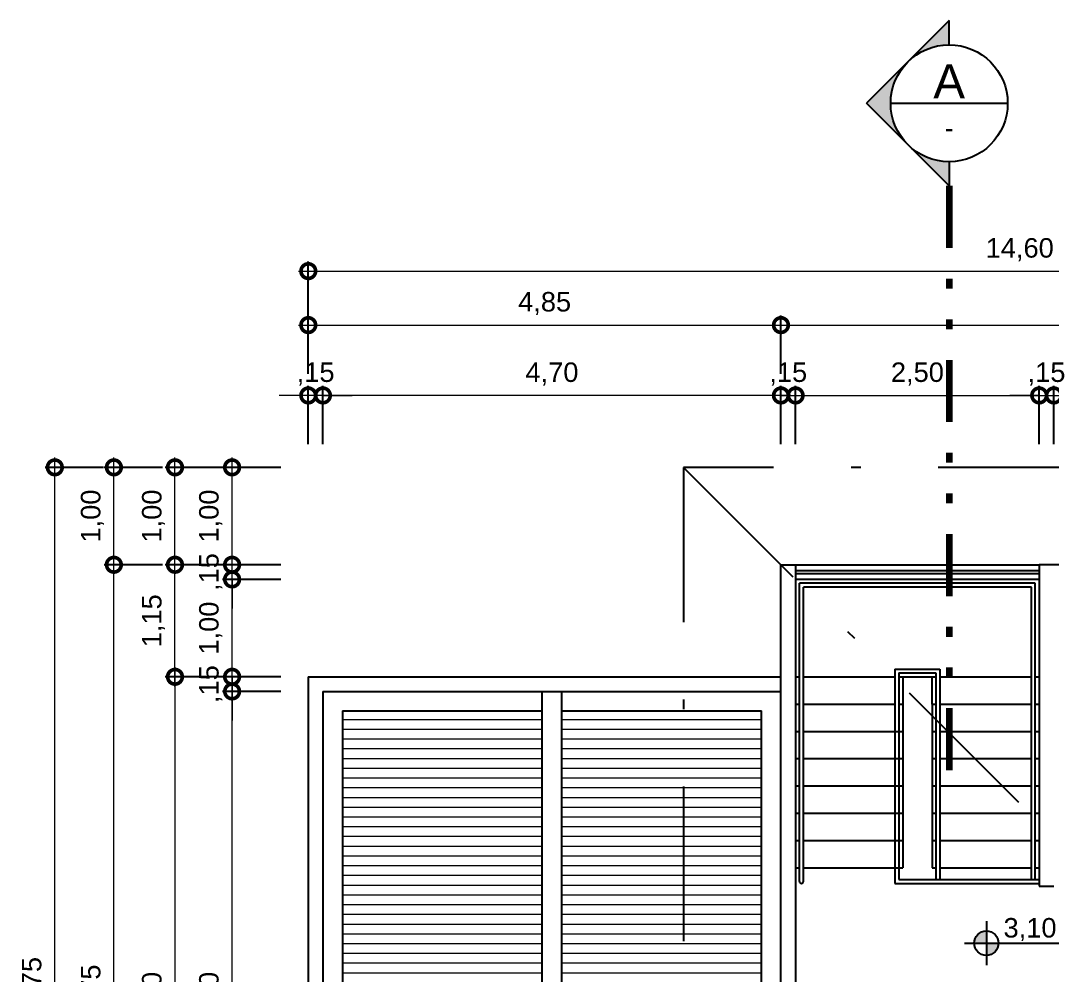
# Model space of a CAD drawing. Header units: metres. Extents: x 47788.9 to 47873.8, y 23415.4 to 23440.5.
# Drawn here: x 47790.45 to 47801.02, y 23425.61 to 23435.4 of the extents above; entities that cross this region are included whole.
import ezdxf
from ezdxf.enums import TextEntityAlignment as Align

# ---------------------------------------------------------------- set-up
doc = ezdxf.new("R2010")
doc.units = ezdxf.units.M
doc.header["$LTSCALE"] = 0.25
doc.linetypes.add('DASHDOT2', pattern=[12.7, 6.35, -3.175, 0, -3.175])
doc.linetypes.add('DIVIDEX2', pattern=[63.5, 25.4, -12.7, 0, -12.7, 0, -12.7])
doc.layers.add('ARQ_0_AREAS', color=7, linetype='Continuous', true_color=0x5a1694, plot=False)
for name, color, linetype in [('ARQ_ALV CT', 5, 'Continuous'), ('ARQ_ESQ CT', 30, 'Continuous'), ('ARQ_GRADIL', 2, 'Continuous'), ('ARQ_PISO 01', 1, 'Continuous'), ('ARQ_PROJ SUP', 1, 'DASHDOT2'), ('SIMB_01', 1, 'Continuous'), ('SIMB_PREENCHIMENTO', 253, 'Continuous'), ('SIMB_TXT', 1, 'Continuous')]:
    doc.layers.add(name, color=color, linetype=linetype)
doc.layers.add('ARQ_CINZA 04', color=253, linetype='Continuous', lineweight=9)
doc.layers.add('SIMB_LCT', color=253, linetype='DIVIDEX2', lineweight=100)
doc.layers.add('ARQ_COTA_AZUL', color=5, linetype='Continuous', lineweight=20, true_color=0x0000ff)
doc.styles.add('cota', font='arial.ttf')
doc.styles.add('SIMB', font='arial.ttf')
doc.dimstyles.new('Info 01 - annot', dxfattribs={"dimtxt": 2, "dimasz": 3, "dimexe": 1, "dimexo": 1, "dimgap": 1, "dimtad": 1, "dimzin": 4, "dimtxsty": 'cota', "dimblk": 'DOTSMALL', "dimcen": 2, "dimdle": 1, "dimclrd": 256, "dimclre": 256, "dimclrt": 1, "dimazin": 2, "dimtfac": 0.09, "dimtix": 1, "dimtmove": 2, "dimatfit": 2, "dimfxl": 5, "dimfxlon": 1, "dimtolj": 1, "dimtzin": 4, "dimlwd": -1, "dimarcsym": 1})
pattern_1 = [(180, (95681.52085, 46854.32565), (-1e-17, -0.1), [])]

# ---------------------------------------------------------------- blocks, each defined once
blk = doc.blocks.new('_DotSmall')
at = {"color": 0, "linetype": 'ByBlock', "const_width": 0.5}
blk.add_lwpolyline([(-0.0625, 0, 1), (0.0625, 0, 1)], format="xyb", close=True, dxfattribs=at)
blk = doc.blocks.new('*D740')
at = {"layer": 'ARQ_COTA_AZUL', "transparency": 16777216}
for p, q in [((47792.616, 23428.663), (47792.616, 23428.963)), ((47792.616, 23428.663), (47792.616, 23428.513)), ((47792.616, 23428.513), (47792.616, 23428.213))]:
    blk.add_line(p, q, dxfattribs=at)
at = {"layer": 'ARQ_COTA_AZUL', "lineweight": -2, "transparency": 16777216}
for p, q in [((47793.116, 23428.663), (47792.516, 23428.663)), ((47793.116, 23428.513), (47792.516, 23428.513))]:
    blk.add_line(p, q, dxfattribs=at)
at = {"layer": 'Defpoints', "color": 0, "transparency": 16777216}
for p in [(47793.398, 23428.663), (47792.616, 23428.513), (47793.548, 23428.513)]:
    blk.add_point(p, dxfattribs=at)
at = {"layer": 'ARQ_COTA_AZUL', "transparency": 16777216, "xscale": 0.3, "yscale": 0.3, "zscale": 0.3}
for p, rotation in [((47792.616, 23428.663), 270), ((47792.616, 23428.513), 90)]:
    blk.add_blockref('_DotSmall', p, dxfattribs=dict(at, rotation=rotation))
at = {"layer": 'ARQ_COTA_AZUL', "color": 1, "transparency": 16777216, "insert": (47792.396, 23428.588), "char_height": 0.2, "attachment_point": 5, "rotation": 90, "style": 'cota'}
blk.add_mtext('\\A1;,15', dxfattribs=at)
blk = doc.blocks.new('*D742')
at = {"layer": 'ARQ_COTA_AZUL', "transparency": 16777216}
for p, q in [((47792.616, 23428.663), (47792.616, 23428.963)), ((47792.616, 23428.663), (47792.616, 23428.513)), ((47792.616, 23428.513), (47792.616, 23428.213))]:
    blk.add_line(p, q, dxfattribs=at)
at = {"layer": 'ARQ_COTA_AZUL', "lineweight": -2, "transparency": 16777216}
for p, q in [((47793.116, 23428.663), (47792.516, 23428.663)), ((47793.116, 23428.513), (47792.516, 23428.513))]:
    blk.add_line(p, q, dxfattribs=at)
at = {"layer": 'Defpoints', "color": 0, "transparency": 16777216}
for p in [(47793.398, 23428.663), (47792.616, 23428.513), (47793.548, 23428.513)]:
    blk.add_point(p, dxfattribs=at)
at = {"layer": 'ARQ_COTA_AZUL', "transparency": 16777216, "xscale": 0.3, "yscale": 0.3, "zscale": 0.3}
for p, rotation in [((47792.616, 23428.663), 270), ((47792.616, 23428.513), 90)]:
    blk.add_blockref('_DotSmall', p, dxfattribs=dict(at, rotation=rotation))
at = {"layer": 'ARQ_COTA_AZUL', "color": 1, "transparency": 16777216, "insert": (47792.396, 23428.588), "char_height": 0.2, "attachment_point": 5, "rotation": 90, "style": 'cota'}
blk.add_mtext('\\A1;,15', dxfattribs=at)
blk = doc.blocks.new('*D722')
at = {"layer": 'ARQ_COTA_AZUL', "transparency": 16777216}
blk.add_line((47792.03, 23428.763), (47792.03, 23421.963), dxfattribs=at)
at = {"layer": 'ARQ_COTA_AZUL', "lineweight": -2, "transparency": 16777216}
for p, q in [((47792.53, 23428.663), (47791.93, 23428.663)), ((47792.53, 23422.063), (47791.93, 23422.063))]:
    blk.add_line(p, q, dxfattribs=at)
at = {"layer": 'Defpoints', "color": 0, "transparency": 16777216}
for p in [(47793.398, 23428.663), (47792.03, 23422.063), (47793.398, 23422.063)]:
    blk.add_point(p, dxfattribs=at)
at = {"layer": 'ARQ_COTA_AZUL', "transparency": 16777216, "xscale": 0.3, "yscale": 0.3, "zscale": 0.3}
for p, rotation in [((47792.03, 23428.663), 90), ((47792.03, 23422.063), 270)]:
    blk.add_blockref('_DotSmall', p, dxfattribs=dict(at, rotation=rotation))
at = {"layer": 'ARQ_COTA_AZUL', "color": 1, "transparency": 16777216, "insert": (47791.81, 23425.363), "char_height": 0.2, "attachment_point": 5, "rotation": 90, "style": 'cota'}
blk.add_mtext('\\A1;6,60', dxfattribs=at)
blk = doc.blocks.new('*D717')
at = {"layer": 'ARQ_COTA_AZUL', "lineweight": -2, "transparency": 16777216}
for p, q in [((47798.248, 23431.051), (47798.248, 23431.651)), ((47798.398, 23431.051), (47798.398, 23431.651))]:
    blk.add_line(p, q, dxfattribs=at)
at = {"layer": 'ARQ_COTA_AZUL', "transparency": 16777216}
for p, q in [((47798.248, 23431.551), (47797.948, 23431.551)), ((47798.248, 23431.551), (47798.398, 23431.551)), ((47798.398, 23431.551), (47798.698, 23431.551))]:
    blk.add_line(p, q, dxfattribs=at)
at = {"layer": 'Defpoints', "color": 0, "transparency": 16777216}
for p in [(47798.398, 23431.551), (47798.248, 23429.813), (47798.398, 23429.813)]:
    blk.add_point(p, dxfattribs=at)
at = {"layer": 'ARQ_COTA_AZUL', "transparency": 16777216, "xscale": 0.3, "yscale": 0.3, "zscale": 0.3}
blk.add_blockref('_DotSmall', (47798.248, 23431.551), dxfattribs=at)
at = {"layer": 'ARQ_COTA_AZUL', "transparency": 16777216, "xscale": 0.3, "yscale": 0.3, "zscale": 0.3, "rotation": 180}
blk.add_blockref('_DotSmall', (47798.398, 23431.551), dxfattribs=at)
at = {"layer": 'ARQ_COTA_AZUL', "color": 1, "transparency": 16777216, "insert": (47798.323, 23431.771), "char_height": 0.2, "attachment_point": 5, "style": 'cota'}
blk.add_mtext('\\A1;,15', dxfattribs=at)
blk = doc.blocks.new('*D718')
at = {"layer": 'ARQ_COTA_AZUL', "lineweight": -2, "transparency": 16777216}
for p, q in [((47798.398, 23431.051), (47798.398, 23431.651)), ((47800.898, 23431.051), (47800.898, 23431.651))]:
    blk.add_line(p, q, dxfattribs=at)
at = {"layer": 'ARQ_COTA_AZUL', "transparency": 16777216}
blk.add_line((47798.298, 23431.551), (47800.998, 23431.551), dxfattribs=at)
at = {"layer": 'Defpoints', "color": 0, "transparency": 16777216}
for p in [(47800.898, 23431.551), (47798.398, 23429.813), (47800.898, 23429.813)]:
    blk.add_point(p, dxfattribs=at)
at = {"layer": 'ARQ_COTA_AZUL', "transparency": 16777216, "xscale": 0.3, "yscale": 0.3, "zscale": 0.3, "rotation": 180}
blk.add_blockref('_DotSmall', (47798.398, 23431.551), dxfattribs=at)
at = {"layer": 'ARQ_COTA_AZUL', "transparency": 16777216, "xscale": 0.3, "yscale": 0.3, "zscale": 0.3}
blk.add_blockref('_DotSmall', (47800.898, 23431.551), dxfattribs=at)
at = {"layer": 'ARQ_COTA_AZUL', "color": 1, "transparency": 16777216, "insert": (47799.648, 23431.771), "char_height": 0.2, "attachment_point": 5, "style": 'cota'}
blk.add_mtext('\\A1;2,50', dxfattribs=at)
blk = doc.blocks.new('*D719')
at = {"layer": 'ARQ_COTA_AZUL', "lineweight": -2, "transparency": 16777216}
for p, q in [((47800.898, 23431.051), (47800.898, 23431.651)), ((47801.048, 23431.051), (47801.048, 23431.651))]:
    blk.add_line(p, q, dxfattribs=at)
at = {"layer": 'ARQ_COTA_AZUL', "transparency": 16777216}
for p, q in [((47800.898, 23431.551), (47800.598, 23431.551)), ((47800.898, 23431.551), (47801.048, 23431.551)), ((47801.048, 23431.551), (47801.348, 23431.551))]:
    blk.add_line(p, q, dxfattribs=at)
at = {"layer": 'Defpoints', "color": 0, "transparency": 16777216}
for p in [(47801.048, 23431.551), (47800.898, 23429.813), (47801.048, 23429.663)]:
    blk.add_point(p, dxfattribs=at)
at = {"layer": 'ARQ_COTA_AZUL', "transparency": 16777216, "xscale": 0.3, "yscale": 0.3, "zscale": 0.3}
blk.add_blockref('_DotSmall', (47800.898, 23431.551), dxfattribs=at)
at = {"layer": 'ARQ_COTA_AZUL', "transparency": 16777216, "xscale": 0.3, "yscale": 0.3, "zscale": 0.3, "rotation": 180}
blk.add_blockref('_DotSmall', (47801.048, 23431.551), dxfattribs=at)
at = {"layer": 'ARQ_COTA_AZUL', "color": 1, "transparency": 16777216, "insert": (47800.973, 23431.771), "char_height": 0.2, "attachment_point": 5, "style": 'cota'}
blk.add_mtext('\\A1;,15', dxfattribs=at)
blk = doc.blocks.new('*D712')
at = {"layer": 'ARQ_COTA_AZUL', "transparency": 16777216}
blk.add_line((47792.616, 23422.113), (47792.616, 23428.613), dxfattribs=at)
at = {"layer": 'ARQ_COTA_AZUL', "lineweight": -2, "transparency": 16777216}
for p, q in [((47793.116, 23428.513), (47792.516, 23428.513)), ((47793.116, 23422.213), (47792.516, 23422.213))]:
    blk.add_line(p, q, dxfattribs=at)
at = {"layer": 'Defpoints', "color": 0, "transparency": 16777216}
for p in [(47792.616, 23428.513), (47793.548, 23428.513), (47793.548, 23422.213)]:
    blk.add_point(p, dxfattribs=at)
at = {"layer": 'ARQ_COTA_AZUL', "transparency": 16777216, "xscale": 0.3, "yscale": 0.3, "zscale": 0.3}
for p, rotation in [((47792.616, 23428.513), 90), ((47792.616, 23422.213), 270)]:
    blk.add_blockref('_DotSmall', p, dxfattribs=dict(at, rotation=rotation))
at = {"layer": 'ARQ_COTA_AZUL', "color": 1, "transparency": 16777216, "insert": (47792.396, 23425.363), "char_height": 0.2, "attachment_point": 5, "rotation": 90, "style": 'cota'}
blk.add_mtext('\\A1;6,30', dxfattribs=at)
blk = doc.blocks.new('*D713')
at = {"layer": 'ARQ_COTA_AZUL', "lineweight": -2, "transparency": 16777216}
for p, q in [((47801.048, 23431.051), (47801.048, 23431.651)), ((47802.398, 23431.051), (47802.398, 23431.651))]:
    blk.add_line(p, q, dxfattribs=at)
at = {"layer": 'ARQ_COTA_AZUL', "transparency": 16777216}
blk.add_line((47800.948, 23431.551), (47802.498, 23431.551), dxfattribs=at)
at = {"layer": 'Defpoints', "color": 0, "transparency": 16777216}
for p in [(47802.398, 23431.551), (47801.048, 23429.663), (47802.398, 23429.663)]:
    blk.add_point(p, dxfattribs=at)
at = {"layer": 'ARQ_COTA_AZUL', "transparency": 16777216, "xscale": 0.3, "yscale": 0.3, "zscale": 0.3, "rotation": 180}
blk.add_blockref('_DotSmall', (47801.048, 23431.551), dxfattribs=at)
at = {"layer": 'ARQ_COTA_AZUL', "transparency": 16777216, "xscale": 0.3, "yscale": 0.3, "zscale": 0.3}
blk.add_blockref('_DotSmall', (47802.398, 23431.551), dxfattribs=at)
at = {"layer": 'ARQ_COTA_AZUL', "color": 1, "transparency": 16777216, "insert": (47801.723, 23431.771), "char_height": 0.2, "attachment_point": 5, "style": 'cota'}
blk.add_mtext('\\A1;1,35', dxfattribs=at)
blk = doc.blocks.new('*D710')
at = {"layer": 'ARQ_COTA_AZUL', "lineweight": -2, "transparency": 16777216}
for p, q in [((47793.548, 23431.051), (47793.548, 23431.651)), ((47798.248, 23431.051), (47798.248, 23431.651))]:
    blk.add_line(p, q, dxfattribs=at)
at = {"layer": 'ARQ_COTA_AZUL', "transparency": 16777216}
blk.add_line((47798.348, 23431.551), (47793.448, 23431.551), dxfattribs=at)
at = {"layer": 'Defpoints', "color": 0, "transparency": 16777216}
for p in [(47793.548, 23431.551), (47798.248, 23429.813), (47793.548, 23428.513)]:
    blk.add_point(p, dxfattribs=at)
at = {"layer": 'ARQ_COTA_AZUL', "transparency": 16777216, "xscale": 0.3, "yscale": 0.3, "zscale": 0.3, "rotation": 180}
blk.add_blockref('_DotSmall', (47793.548, 23431.551), dxfattribs=at)
at = {"layer": 'ARQ_COTA_AZUL', "transparency": 16777216, "xscale": 0.3, "yscale": 0.3, "zscale": 0.3}
blk.add_blockref('_DotSmall', (47798.248, 23431.551), dxfattribs=at)
at = {"layer": 'ARQ_COTA_AZUL', "color": 1, "transparency": 16777216, "insert": (47795.898, 23431.771), "char_height": 0.2, "attachment_point": 5, "style": 'cota'}
blk.add_mtext('\\A1;4,70', dxfattribs=at)
blk = doc.blocks.new('*D711')
at = {"layer": 'ARQ_COTA_AZUL', "lineweight": -2, "transparency": 16777216}
for p, q in [((47793.398, 23431.051), (47793.398, 23431.651)), ((47793.548, 23431.051), (47793.548, 23431.651))]:
    blk.add_line(p, q, dxfattribs=at)
at = {"layer": 'ARQ_COTA_AZUL', "transparency": 16777216}
for p, q in [((47793.398, 23431.551), (47793.098, 23431.551)), ((47793.548, 23431.551), (47793.398, 23431.551)), ((47793.548, 23431.551), (47793.848, 23431.551))]:
    blk.add_line(p, q, dxfattribs=at)
at = {"layer": 'Defpoints', "color": 0, "transparency": 16777216}
for p in [(47793.398, 23431.551), (47793.398, 23428.663), (47793.548, 23428.513)]:
    blk.add_point(p, dxfattribs=at)
at = {"layer": 'ARQ_COTA_AZUL', "transparency": 16777216, "xscale": 0.3, "yscale": 0.3, "zscale": 0.3}
blk.add_blockref('_DotSmall', (47793.398, 23431.551), dxfattribs=at)
at = {"layer": 'ARQ_COTA_AZUL', "transparency": 16777216, "xscale": 0.3, "yscale": 0.3, "zscale": 0.3, "rotation": 180}
blk.add_blockref('_DotSmall', (47793.548, 23431.551), dxfattribs=at)
at = {"layer": 'ARQ_COTA_AZUL', "color": 1, "transparency": 16777216, "insert": (47793.473, 23431.771), "char_height": 0.2, "attachment_point": 5, "style": 'cota'}
blk.add_mtext('\\A1;,15', dxfattribs=at)
blk = doc.blocks.new('*D935')
at = {"layer": 'ARQ_COTA_AZUL', "lineweight": -2, "transparency": 16777216}
for p, q in [((47793.398, 23431.773), (47793.398, 23432.373)), ((47798.248, 23431.773), (47798.248, 23432.373))]:
    blk.add_line(p, q, dxfattribs=at)
at = {"layer": 'ARQ_COTA_AZUL', "transparency": 16777216}
blk.add_line((47793.298, 23432.273), (47798.348, 23432.273), dxfattribs=at)
at = {"layer": 'Defpoints', "color": 0, "transparency": 16777216}
for p in [(47798.248, 23432.273), (47793.398, 23428.663), (47798.248, 23428.663)]:
    blk.add_point(p, dxfattribs=at)
at = {"layer": 'ARQ_COTA_AZUL', "transparency": 16777216, "xscale": 0.3, "yscale": 0.3, "zscale": 0.3, "rotation": 180}
blk.add_blockref('_DotSmall', (47793.398, 23432.273), dxfattribs=at)
at = {"layer": 'ARQ_COTA_AZUL', "transparency": 16777216, "xscale": 0.3, "yscale": 0.3, "zscale": 0.3}
blk.add_blockref('_DotSmall', (47798.248, 23432.273), dxfattribs=at)
at = {"layer": 'ARQ_COTA_AZUL', "color": 1, "transparency": 16777216, "insert": (47795.823, 23432.494), "char_height": 0.2, "attachment_point": 5, "style": 'cota'}
blk.add_mtext('\\A1;4,85', dxfattribs=at)
blk = doc.blocks.new('*D936')
at = {"layer": 'ARQ_COTA_AZUL', "lineweight": -2, "transparency": 16777216}
for p, q in [((47798.248, 23431.773), (47798.248, 23432.373)), ((47806.998, 23431.773), (47806.998, 23432.373))]:
    blk.add_line(p, q, dxfattribs=at)
at = {"layer": 'ARQ_COTA_AZUL', "transparency": 16777216}
blk.add_line((47798.148, 23432.273), (47807.098, 23432.273), dxfattribs=at)
at = {"layer": 'Defpoints', "color": 0, "transparency": 16777216}
for p in [(47806.998, 23432.273), (47806.998, 23429.813), (47798.248, 23428.663)]:
    blk.add_point(p, dxfattribs=at)
at = {"layer": 'ARQ_COTA_AZUL', "transparency": 16777216, "xscale": 0.3, "yscale": 0.3, "zscale": 0.3, "rotation": 180}
blk.add_blockref('_DotSmall', (47798.248, 23432.273), dxfattribs=at)
at = {"layer": 'ARQ_COTA_AZUL', "transparency": 16777216, "xscale": 0.3, "yscale": 0.3, "zscale": 0.3}
blk.add_blockref('_DotSmall', (47806.998, 23432.273), dxfattribs=at)
at = {"layer": 'ARQ_COTA_AZUL', "color": 1, "transparency": 16777216, "insert": (47802.623, 23432.494), "char_height": 0.2, "attachment_point": 5, "style": 'cota'}
blk.add_mtext('\\A1;8,75', dxfattribs=at)
blk = doc.blocks.new('*D938')
at = {"layer": 'ARQ_COTA_AZUL', "transparency": 16777216}
blk.add_line((47792.616, 23428.563), (47792.616, 23429.763), dxfattribs=at)
at = {"layer": 'ARQ_COTA_AZUL', "lineweight": -2, "transparency": 16777216}
for p, q in [((47793.116, 23429.663), (47792.516, 23429.663)), ((47793.116, 23428.663), (47792.516, 23428.663))]:
    blk.add_line(p, q, dxfattribs=at)
at = {"layer": 'Defpoints', "color": 0, "transparency": 16777216}
for p in [(47792.616, 23429.663), (47798.398, 23429.663), (47793.398, 23428.663)]:
    blk.add_point(p, dxfattribs=at)
at = {"layer": 'ARQ_COTA_AZUL', "transparency": 16777216, "xscale": 0.3, "yscale": 0.3, "zscale": 0.3}
for p, rotation in [((47792.616, 23429.663), 90), ((47792.616, 23428.663), 270)]:
    blk.add_blockref('_DotSmall', p, dxfattribs=dict(at, rotation=rotation))
at = {"layer": 'ARQ_COTA_AZUL', "color": 1, "transparency": 16777216, "insert": (47792.396, 23429.163), "char_height": 0.2, "attachment_point": 5, "rotation": 90, "style": 'cota'}
blk.add_mtext('\\A1;1,00', dxfattribs=at)
blk = doc.blocks.new('*D939')
at = {"layer": 'ARQ_COTA_AZUL', "transparency": 16777216}
for p, q in [((47792.616, 23429.813), (47792.616, 23430.113)), ((47792.616, 23429.663), (47792.616, 23429.813)), ((47792.616, 23429.663), (47792.616, 23429.363))]:
    blk.add_line(p, q, dxfattribs=at)
at = {"layer": 'ARQ_COTA_AZUL', "lineweight": -2, "transparency": 16777216}
for p, q in [((47793.116, 23429.813), (47792.516, 23429.813)), ((47793.116, 23429.663), (47792.516, 23429.663))]:
    blk.add_line(p, q, dxfattribs=at)
at = {"layer": 'Defpoints', "color": 0, "transparency": 16777216}
for p in [(47792.616, 23429.813), (47798.398, 23429.813), (47798.398, 23429.663)]:
    blk.add_point(p, dxfattribs=at)
at = {"layer": 'ARQ_COTA_AZUL', "transparency": 16777216, "xscale": 0.3, "yscale": 0.3, "zscale": 0.3}
for p, rotation in [((47792.616, 23429.813), 270), ((47792.616, 23429.663), 90)]:
    blk.add_blockref('_DotSmall', p, dxfattribs=dict(at, rotation=rotation))
at = {"layer": 'ARQ_COTA_AZUL', "color": 1, "transparency": 16777216, "insert": (47792.396, 23429.738), "char_height": 0.2, "attachment_point": 5, "rotation": 90, "style": 'cota'}
blk.add_mtext('\\A1;,15', dxfattribs=at)
blk = doc.blocks.new('*D940')
at = {"layer": 'ARQ_COTA_AZUL', "transparency": 16777216}
blk.add_line((47792.03, 23428.563), (47792.03, 23429.913), dxfattribs=at)
at = {"layer": 'ARQ_COTA_AZUL', "lineweight": -2, "transparency": 16777216}
for p, q in [((47792.53, 23429.813), (47791.93, 23429.813)), ((47792.53, 23428.663), (47791.93, 23428.663))]:
    blk.add_line(p, q, dxfattribs=at)
at = {"layer": 'Defpoints', "color": 0, "transparency": 16777216}
for p in [(47792.03, 23429.813), (47798.248, 23429.813), (47793.398, 23428.663)]:
    blk.add_point(p, dxfattribs=at)
at = {"layer": 'ARQ_COTA_AZUL', "transparency": 16777216, "xscale": 0.3, "yscale": 0.3, "zscale": 0.3}
for p, rotation in [((47792.03, 23429.813), 90), ((47792.03, 23428.663), 270)]:
    blk.add_blockref('_DotSmall', p, dxfattribs=dict(at, rotation=rotation))
at = {"layer": 'ARQ_COTA_AZUL', "color": 1, "transparency": 16777216, "insert": (47791.81, 23429.238), "char_height": 0.2, "attachment_point": 5, "rotation": 90, "style": 'cota'}
blk.add_mtext('\\A1;1,15', dxfattribs=at)
blk = doc.blocks.new('*D941')
at = {"layer": 'ARQ_COTA_AZUL', "transparency": 16777216}
blk.add_line((47792.03, 23429.713), (47792.03, 23430.913), dxfattribs=at)
at = {"layer": 'ARQ_COTA_AZUL', "lineweight": -2, "transparency": 16777216}
for p, q in [((47792.53, 23430.813), (47791.93, 23430.813)), ((47792.53, 23429.813), (47791.93, 23429.813))]:
    blk.add_line(p, q, dxfattribs=at)
at = {"layer": 'Defpoints', "color": 0, "transparency": 16777216}
for p in [(47792.03, 23430.813), (47797.248, 23430.813), (47798.248, 23429.813)]:
    blk.add_point(p, dxfattribs=at)
at = {"layer": 'ARQ_COTA_AZUL', "transparency": 16777216, "xscale": 0.3, "yscale": 0.3, "zscale": 0.3}
for p, rotation in [((47792.03, 23430.813), 90), ((47792.03, 23429.813), 270)]:
    blk.add_blockref('_DotSmall', p, dxfattribs=dict(at, rotation=rotation))
at = {"layer": 'ARQ_COTA_AZUL', "color": 1, "transparency": 16777216, "insert": (47791.81, 23430.313), "char_height": 0.2, "attachment_point": 5, "rotation": 90, "style": 'cota'}
blk.add_mtext('\\A1;1,00', dxfattribs=at)
blk = doc.blocks.new('*D943')
at = {"layer": 'ARQ_COTA_AZUL', "transparency": 16777216}
blk.add_line((47792.616, 23429.713), (47792.616, 23430.913), dxfattribs=at)
at = {"layer": 'ARQ_COTA_AZUL', "lineweight": -2, "transparency": 16777216}
for p, q in [((47793.116, 23430.813), (47792.516, 23430.813)), ((47793.116, 23429.813), (47792.516, 23429.813))]:
    blk.add_line(p, q, dxfattribs=at)
at = {"layer": 'Defpoints', "color": 0, "transparency": 16777216}
for p in [(47792.616, 23430.813), (47797.248, 23430.813), (47798.398, 23429.813)]:
    blk.add_point(p, dxfattribs=at)
at = {"layer": 'ARQ_COTA_AZUL', "transparency": 16777216, "xscale": 0.3, "yscale": 0.3, "zscale": 0.3}
for p, rotation in [((47792.616, 23430.813), 90), ((47792.616, 23429.813), 270)]:
    blk.add_blockref('_DotSmall', p, dxfattribs=dict(at, rotation=rotation))
at = {"layer": 'ARQ_COTA_AZUL', "color": 1, "transparency": 16777216, "insert": (47792.396, 23430.313), "char_height": 0.2, "attachment_point": 5, "rotation": 90, "style": 'cota'}
blk.add_mtext('\\A1;1,00', dxfattribs=at)
blk = doc.blocks.new('*D960')
at = {"layer": 'ARQ_COTA_AZUL', "transparency": 16777216}
blk.add_line((47791.403, 23420.963), (47791.403, 23429.913), dxfattribs=at)
at = {"layer": 'ARQ_COTA_AZUL', "lineweight": -2, "transparency": 16777216}
for p, q in [((47791.903, 23429.813), (47791.303, 23429.813)), ((47791.903, 23421.063), (47791.303, 23421.063))]:
    blk.add_line(p, q, dxfattribs=at)
at = {"layer": 'Defpoints', "color": 0, "transparency": 16777216}
for p in [(47791.403, 23429.813), (47798.248, 23429.813), (47798.248, 23421.063)]:
    blk.add_point(p, dxfattribs=at)
at = {"layer": 'ARQ_COTA_AZUL', "transparency": 16777216, "xscale": 0.3, "yscale": 0.3, "zscale": 0.3}
for p, rotation in [((47791.403, 23429.813), 90), ((47791.403, 23421.063), 270)]:
    blk.add_blockref('_DotSmall', p, dxfattribs=dict(at, rotation=rotation))
at = {"layer": 'ARQ_COTA_AZUL', "color": 1, "transparency": 16777216, "insert": (47791.183, 23425.438), "char_height": 0.2, "attachment_point": 5, "rotation": 90, "style": 'cota'}
blk.add_mtext('\\A1;8,75', dxfattribs=at)
blk = doc.blocks.new('*D961')
at = {"layer": 'ARQ_COTA_AZUL', "transparency": 16777216}
blk.add_line((47791.403, 23429.713), (47791.403, 23430.913), dxfattribs=at)
at = {"layer": 'ARQ_COTA_AZUL', "lineweight": -2, "transparency": 16777216}
for p, q in [((47791.903, 23430.813), (47791.303, 23430.813)), ((47791.903, 23429.813), (47791.303, 23429.813))]:
    blk.add_line(p, q, dxfattribs=at)
at = {"layer": 'Defpoints', "color": 0, "transparency": 16777216}
for p in [(47791.403, 23430.813), (47797.248, 23430.813), (47798.248, 23429.813)]:
    blk.add_point(p, dxfattribs=at)
at = {"layer": 'ARQ_COTA_AZUL', "transparency": 16777216, "xscale": 0.3, "yscale": 0.3, "zscale": 0.3}
for p, rotation in [((47791.403, 23430.813), 90), ((47791.403, 23429.813), 270)]:
    blk.add_blockref('_DotSmall', p, dxfattribs=dict(at, rotation=rotation))
at = {"layer": 'ARQ_COTA_AZUL', "color": 1, "transparency": 16777216, "insert": (47791.183, 23430.313), "char_height": 0.2, "attachment_point": 5, "rotation": 90, "style": 'cota'}
blk.add_mtext('\\A1;1,00', dxfattribs=at)
blk = doc.blocks.new('*D963')
at = {"layer": 'ARQ_COTA_AZUL', "transparency": 16777216}
blk.add_line((47790.797, 23419.963), (47790.797, 23430.913), dxfattribs=at)
at = {"layer": 'ARQ_COTA_AZUL', "lineweight": -2, "transparency": 16777216}
for p, q in [((47791.297, 23430.813), (47790.697, 23430.813)), ((47791.297, 23420.063), (47790.697, 23420.063))]:
    blk.add_line(p, q, dxfattribs=at)
at = {"layer": 'Defpoints', "color": 0, "transparency": 16777216}
for p in [(47790.797, 23430.813), (47797.248, 23430.813), (47797.248, 23420.063)]:
    blk.add_point(p, dxfattribs=at)
at = {"layer": 'ARQ_COTA_AZUL', "transparency": 16777216, "xscale": 0.3, "yscale": 0.3, "zscale": 0.3}
for p, rotation in [((47790.797, 23430.813), 90), ((47790.797, 23420.063), 270)]:
    blk.add_blockref('_DotSmall', p, dxfattribs=dict(at, rotation=rotation))
at = {"layer": 'ARQ_COTA_AZUL', "color": 1, "transparency": 16777216, "insert": (47790.577, 23425.438), "char_height": 0.2, "attachment_point": 5, "rotation": 90, "style": 'cota'}
blk.add_mtext('\\A1;10,75', dxfattribs=at)
blk = doc.blocks.new('*D966')
at = {"layer": 'ARQ_COTA_AZUL', "lineweight": -2, "transparency": 16777216}
for p, q in [((47793.398, 23432.327), (47793.398, 23432.927)), ((47807.998, 23432.327), (47807.998, 23432.927))]:
    blk.add_line(p, q, dxfattribs=at)
at = {"layer": 'ARQ_COTA_AZUL', "transparency": 16777216}
blk.add_line((47793.298, 23432.827), (47808.098, 23432.827), dxfattribs=at)
at = {"layer": 'Defpoints', "color": 0, "transparency": 16777216}
for p in [(47807.998, 23432.827), (47807.998, 23430.813), (47793.398, 23428.663)]:
    blk.add_point(p, dxfattribs=at)
at = {"layer": 'ARQ_COTA_AZUL', "transparency": 16777216, "xscale": 0.3, "yscale": 0.3, "zscale": 0.3, "rotation": 180}
blk.add_blockref('_DotSmall', (47793.398, 23432.827), dxfattribs=at)
at = {"layer": 'ARQ_COTA_AZUL', "transparency": 16777216, "xscale": 0.3, "yscale": 0.3, "zscale": 0.3}
blk.add_blockref('_DotSmall', (47807.998, 23432.827), dxfattribs=at)
at = {"layer": 'ARQ_COTA_AZUL', "color": 1, "transparency": 16777216, "insert": (47800.698, 23433.047), "char_height": 0.2, "attachment_point": 5, "style": 'cota'}
blk.add_mtext('\\A1;14,60', dxfattribs=at)
blk = doc.blocks.new('nivel_PB_A_D')
at = {"layer": 'SIMB_PREENCHIMENTO', "transparency": 33554587}
h = blk.add_hatch(color=256, dxfattribs=at)
h.dxf.hatch_style = 1
h.paths.add_polyline_path([(0, 1.25, 0.414214), (-1.25, 0), (0, 0)])
h.paths.add_polyline_path([(1.25, 0), (0, 0), (0, -1.25, 0.414214)])
at = {"layer": 'SIMB_01'}
for p, q in [((0, 2.25), (0, -2.25)), ((-2.25, 0), (9.25, 0))]:
    blk.add_line(p, q, dxfattribs=at)
blk.add_circle((0, 0), 1.25, dxfattribs=at)
at = {"layer": 'SIMB_TXT', "style": 'SIMB'}
blk.add_attdef('00,00', (1.76, 0.58), '', height=2, dxfattribs=at)
blk = doc.blocks.new('*U1029')
at = {"layer": 'SIMB_PREENCHIMENTO', "transparency": 33554587}
h = blk.add_hatch(color=256, dxfattribs=at)
h.dxf.hatch_style = 1
h.paths.add_polyline_path([(0, 8.48), (-4.15, 4.33, -0.401827), (4.15, 4.33)])
h = blk.add_hatch(color=256, dxfattribs=at)
h.dxf.hatch_style = 1
h.paths.add_polyline_path([(-4.33, 4.15), (-8.48, 0), (-6, 0, -0.193399)])
h = blk.add_hatch(color=256, dxfattribs=at)
h.dxf.hatch_style = 1
h.paths.add_polyline_path([(4.33, 4.15, -0.193399), (6, 0), (8.48, 0)])
at = {"layer": 'SIMB_01'}
for p, q in [((-8.48, 0), (0, 8.48)), ((8.48, 0), (0, 8.48)), ((0, 6), (0, -6)), ((-6, 0), (-8.48, 0)), ((6, 0), (8.48, 0))]:
    blk.add_line(p, q, dxfattribs=at)
blk.add_circle((0, 0), 6, dxfattribs=at)
at = {"layer": 'SIMB_LCT'}
blk.add_line((-8.48, 0), (-69.06, 0), dxfattribs=at)
at = {"layer": 'SIMB_TXT', "style": 'SIMB'}
for tag, height, p in [('000', 3.5, (2.25, 0)), ('999', 2, (-2.53, 0))]:
    blk.add_attdef(tag, text='', height=height, rotation=270, dxfattribs=at).set_placement(p, align=Align.MIDDLE_CENTER)

msp = doc.modelspace()

# ---------------------------------------------------------------- hatches: boundary and pattern name
at = {"layer": 'ARQ_CINZA 04'}
h = msp.add_hatch(dxfattribs=at)
h.set_pattern_fill('_USER', color=256, scale=0.1, angle=180, pattern_type=0)
h.set_pattern_definition(pattern_1)
h.paths.add_polyline_path([(47795.798, 23428.313), (47793.748, 23428.313), (47793.748, 23422.413), (47795.798, 23422.413)])
h = msp.add_hatch(dxfattribs=at)
h.set_pattern_fill('_USER', color=256, scale=0.1, angle=180, pattern_type=0)
h.set_pattern_definition(pattern_1)
h.paths.add_polyline_path([(47795.998, 23422.413), (47798.048, 23422.413), (47798.048, 23428.313), (47795.998, 23428.313)])

# ---------------------------------------------------------------- linework, layer by layer
at = {"layer": 'ARQ_ALV CT'}
for p, q in [((47798.248, 23421.063), (47798.248, 23429.813)), ((47798.248, 23429.813), (47798.398, 23429.813)), ((47798.398, 23429.813), (47798.398, 23421.213)), ((47801.223, 23429.813), (47800.898, 23429.813)), ((47800.898, 23429.813), (47800.898, 23426.513)), ((47800.898, 23426.513), (47801.048, 23426.513))]:
    msp.add_line(p, q, dxfattribs=at)
at = {"layer": 'ARQ_ESQ CT'}
for p, q in [((47798.398, 23429.753), (47800.898, 23429.753)), ((47798.398, 23429.723), (47800.898, 23429.723))]:
    msp.add_line(p, q, dxfattribs=at)
at = {"layer": 'ARQ_GRADIL'}
for p, q in [((47800.858, 23429.623), (47798.438, 23429.623)), ((47798.438, 23426.563), (47798.438, 23429.623)), ((47800.858, 23426.583), (47800.858, 23429.623)), ((47800.818, 23429.583), (47798.478, 23429.583)), ((47798.478, 23426.563), (47798.478, 23429.583)), ((47800.818, 23426.583), (47800.818, 23429.583)), ((47799.418, 23428.743), (47799.878, 23428.743)), ((47799.418, 23428.743), (47799.418, 23426.543)), ((47799.458, 23428.703), (47799.838, 23428.703)), ((47799.458, 23428.703), (47799.458, 23426.583)), ((47799.838, 23428.703), (47799.838, 23426.583)), ((47799.878, 23428.743), (47799.878, 23426.583)), ((47799.458, 23426.583), (47800.898, 23426.583)), ((47799.418, 23426.543), (47800.898, 23426.543))]:
    msp.add_line(p, q, dxfattribs=at)
msp.add_arc((47798.458, 23426.563), 0.02, 180, 360, dxfattribs=at)
at = {"layer": 'ARQ_PISO 01'}
for p, q in [((47798.398, 23429.813), (47800.898, 23429.813)), ((47800.898, 23429.663), (47798.398, 23429.663)), ((47793.398, 23428.663), (47793.398, 23422.063)), ((47793.398, 23428.663), (47798.248, 23428.663)), ((47798.398, 23428.663), (47798.438, 23428.663)), ((47798.478, 23428.663), (47799.418, 23428.663)), ((47799.458, 23428.663), (47799.838, 23428.663)), ((47799.498, 23428.663), (47799.498, 23426.703)), ((47799.798, 23428.383), (47799.798, 23428.663)), ((47799.878, 23428.663), (47800.818, 23428.663)), ((47800.858, 23428.663), (47800.898, 23428.663)), ((47793.548, 23428.513), (47793.548, 23422.213)), ((47793.548, 23428.513), (47798.248, 23428.513)), ((47795.798, 23422.213), (47795.798, 23428.513)), ((47795.998, 23422.213), (47795.998, 23428.513)), ((47798.398, 23428.383), (47798.438, 23428.383)), ((47798.478, 23428.383), (47799.418, 23428.383)), ((47799.458, 23428.383), (47799.498, 23428.383)), ((47799.798, 23428.383), (47799.798, 23426.703)), ((47799.798, 23428.383), (47799.838, 23428.383)), ((47799.878, 23428.383), (47800.818, 23428.383)), ((47800.858, 23428.383), (47800.898, 23428.383)), ((47793.748, 23428.313), (47793.748, 23422.413)), ((47793.748, 23428.313), (47795.798, 23428.313)), ((47795.998, 23428.313), (47798.048, 23428.313)), ((47798.048, 23422.413), (47798.048, 23428.313)), ((47798.398, 23428.103), (47798.438, 23428.103)), ((47798.478, 23428.103), (47799.498, 23428.103)), ((47799.798, 23428.103), (47799.838, 23428.103)), ((47799.878, 23428.103), (47800.818, 23428.103)), ((47800.858, 23428.103), (47800.898, 23428.103)), ((47798.398, 23427.823), (47798.438, 23427.823)), ((47798.478, 23427.823), (47799.498, 23427.823)), ((47799.798, 23427.823), (47799.838, 23427.823)), ((47799.878, 23427.823), (47800.818, 23427.823)), ((47800.858, 23427.823), (47800.898, 23427.823)), ((47798.398, 23427.543), (47798.438, 23427.543)), ((47798.478, 23427.543), (47799.498, 23427.543)), ((47799.798, 23427.543), (47799.838, 23427.543)), ((47799.878, 23427.543), (47800.818, 23427.543)), ((47800.858, 23427.543), (47800.898, 23427.543)), ((47798.398, 23427.263), (47798.438, 23427.263)), ((47798.478, 23427.263), (47799.498, 23427.263)), ((47799.798, 23427.263), (47799.838, 23427.263)), ((47799.878, 23427.263), (47800.818, 23427.263)), ((47800.858, 23427.263), (47800.898, 23427.263)), ((47798.398, 23426.983), (47798.438, 23426.983)), ((47798.478, 23426.983), (47799.498, 23426.983)), ((47799.798, 23426.983), (47799.838, 23426.983)), ((47799.878, 23426.983), (47800.818, 23426.983)), ((47800.858, 23426.983), (47800.898, 23426.983)), ((47798.398, 23426.703), (47798.438, 23426.703)), ((47798.478, 23426.703), (47799.498, 23426.703)), ((47799.798, 23426.703), (47799.838, 23426.703)), ((47799.878, 23426.703), (47800.818, 23426.703)), ((47800.858, 23426.703), (47800.898, 23426.703))]:
    msp.add_line(p, q, dxfattribs=at)
at = {"layer": 'ARQ_PROJ SUP'}
msp.add_line((47797.248, 23430.813), (47807.998, 23420.063), dxfattribs=at)
msp.add_lwpolyline([(47797.248, 23420.063), (47807.998, 23420.063), (47807.998, 23430.813), (47797.248, 23430.813)], close=True, dxfattribs=at)

# ---------------------------------------------------------------- block references
at = {"xscale": 0.1, "yscale": 0.1, "zscale": 0.1, "rotation": 89.99999999999999}
msp.add_blockref('*U1029', (47799.974, 23434.55), dxfattribs=at).add_auto_attribs({'999': '-', '000': 'A'})
at = {"layer": 'ARQ_0_AREAS', "xscale": 0.1, "yscale": 0.1, "zscale": 0.1}
msp.add_blockref('nivel_PB_A_D', (47800.356, 23425.929), dxfattribs=at).add_auto_attribs({'00,00': '3,10'})

# ---------------------------------------------------------------- dimensions: what is measured, and where the dimension line sits
at = {"layer": 'ARQ_COTA_AZUL'}
for base, p1, p2, picture, middle in [((47807.998, 23432.827), (47793.398, 23428.663), (47807.998, 23430.813), '*D966', (47800.698, 23433.047)), ((47798.248, 23432.273), (47793.398, 23428.663), (47798.248, 23428.663), '*D935', (47795.823, 23432.494)), ((47806.998, 23432.273), (47798.248, 23428.663), (47806.998, 23429.813), '*D936', (47802.623, 23432.494)), ((47793.398, 23431.551), (47793.548, 23428.513), (47793.398, 23428.663), '*D711', (47793.473, 23431.771)), ((47793.548, 23431.551), (47798.248, 23429.813), (47793.548, 23428.513), '*D710', (47795.898, 23431.771)), ((47798.398, 23431.551), (47798.248, 23429.813), (47798.398, 23429.813), '*D717', (47798.323, 23431.771)), ((47800.898, 23431.551), (47798.398, 23429.813), (47800.898, 23429.813), '*D718', (47799.648, 23431.771)), ((47801.048, 23431.551), (47800.898, 23429.813), (47801.048, 23429.663), '*D719', (47800.973, 23431.771)), ((47802.398, 23431.551), (47801.048, 23429.663), (47802.398, 23429.663), '*D713', (47801.723, 23431.771))]:
    dim = msp.add_linear_dim(base=base, p1=p1, p2=p2, dimstyle='Info 01 - annot', dxfattribs=at)
    dim.commit()
    dim.dimension.update_dxf_attribs({"geometry": picture, "text_midpoint": middle})
for base, p1, p2, angle, picture, middle in [((47790.797, 23430.813), (47797.248, 23420.063), (47797.248, 23430.813), 90, '*D963', (47790.577, 23425.438)), ((47791.403, 23430.813), (47798.248, 23429.813), (47797.248, 23430.813), 90, '*D961', (47791.183, 23430.313)), ((47792.03, 23430.813), (47798.248, 23429.813), (47797.248, 23430.813), 270, '*D941', (47791.81, 23430.313)), ((47792.616, 23430.813), (47798.398, 23429.813), (47797.248, 23430.813), 270, '*D943', (47792.396, 23430.313)), ((47792.616, 23429.813), (47798.398, 23429.663), (47798.398, 23429.813), 270, '*D939', (47792.396, 23429.738)), ((47791.403, 23429.813), (47798.248, 23421.063), (47798.248, 23429.813), 90, '*D960', (47791.183, 23425.438)), ((47792.03, 23429.813), (47793.398, 23428.663), (47798.248, 23429.813), 270, '*D940', (47791.81, 23429.238)), ((47792.616, 23429.663), (47793.398, 23428.663), (47798.398, 23429.663), 270, '*D938', (47792.396, 23429.163)), ((47792.616, 23428.513), (47793.398, 23428.663), (47793.548, 23428.513), 270, '*D740', (47792.396, 23428.588)), ((47792.616, 23428.513), (47793.398, 23428.663), (47793.548, 23428.513), 270, '*D742', (47792.396, 23428.588)), ((47792.03, 23422.063), (47793.398, 23428.663), (47793.398, 23422.063), 270, '*D722', (47791.81, 23425.363)), ((47792.616, 23428.513), (47793.548, 23422.213), (47793.548, 23428.513), 270, '*D712', (47792.396, 23425.363))]:
    dim = msp.add_linear_dim(base=base, p1=p1, p2=p2, angle=angle, dimstyle='Info 01 - annot', dxfattribs=at)
    dim.commit()
    dim.dimension.update_dxf_attribs({"geometry": picture, "text_midpoint": middle})

doc.saveas('drawing.dxf')
